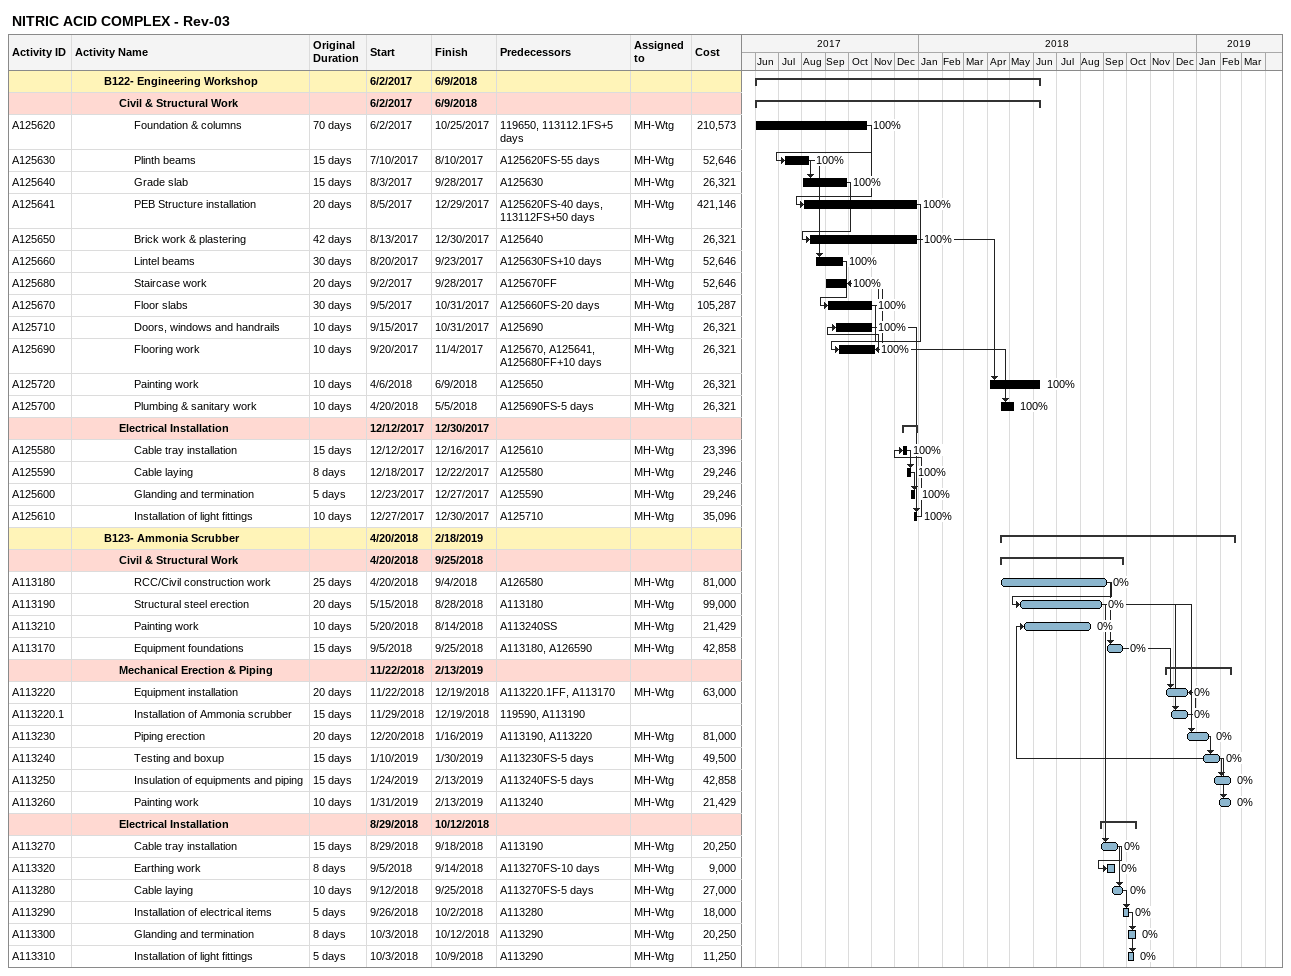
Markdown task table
NITRIC ACID COMPLEX - Rev-03

| ID | Level | Task | Original duration | Start | Finish | Predecessors | Resources | % complete | Cost |
|---|---|---|---|---|---|---|---|---|---|
|  | 3 | **B122- Engineering Workshop** |  | 2017-06-02 | 2018-06-09 |  |  |  |  |
|  | 4 | **Civil & Structural Work** |  | 2017-06-02 | 2018-06-09 |  |  |  |  |
| A125620 | 5 | Foundation & columns | 70d | 2017-06-02 | 2017-10-25 | 119650, 113112.1FS+5d | MH-Wtg | 100 | 210573 |
| A125630 | 5 | Plinth beams | 15d | 2017-07-10 | 2017-08-10 | A125620FS-55d | MH-Wtg | 100 | 52646 |
| A125640 | 5 | Grade slab | 15d | 2017-08-03 | 2017-09-28 | A125630 | MH-Wtg | 100 | 26321 |
| A125641 | 5 | PEB Structure installation | 20d | 2017-08-05 | 2017-12-29 | A125620FS-40d, 113112FS+50d | MH-Wtg | 100 | 421146 |
| A125650 | 5 | Brick work & plastering | 42d | 2017-08-13 | 2017-12-30 | A125640 | MH-Wtg | 100 | 26321 |
| A125660 | 5 | Lintel beams | 30d | 2017-08-20 | 2017-09-23 | A125630FS+10d | MH-Wtg | 100 | 52646 |
| A125680 | 5 | Staircase work | 20d | 2017-09-02 | 2017-09-28 | A125670FF | MH-Wtg | 100 | 52646 |
| A125670 | 5 | Floor slabs | 30d | 2017-09-05 | 2017-10-31 | A125660FS-20d | MH-Wtg | 100 | 105287 |
| A125710 | 5 | Doors, windows and handrails | 10d | 2017-09-15 | 2017-10-31 | A125690 | MH-Wtg | 100 | 26321 |
| A125690 | 5 | Flooring work | 10d | 2017-09-20 | 2017-11-04 | A125670, A125641, A125680FF+10d | MH-Wtg | 100 | 26321 |
| A125720 | 5 | Painting work | 10d | 2018-04-06 | 2018-06-09 | A125650 | MH-Wtg | 100 | 26321 |
| A125700 | 5 | Plumbing & sanitary work | 10d | 2018-04-20 | 2018-05-05 | A125690FS-5d | MH-Wtg | 100 | 26321 |
|  | 4 | **Electrical Installation** |  | 2017-12-12 | 2017-12-30 |  |  |  |  |
| A125580 | 5 | Cable tray installation | 15d | 2017-12-12 | 2017-12-16 | A125610 | MH-Wtg | 100 | 23396 |
| A125590 | 5 | Cable laying | 8d | 2017-12-18 | 2017-12-22 | A125580 | MH-Wtg | 100 | 29246 |
| A125600 | 5 | Glanding and termination | 5d | 2017-12-23 | 2017-12-27 | A125590 | MH-Wtg | 100 | 29246 |
| A125610 | 5 | Installation of light fittings | 10d | 2017-12-27 | 2017-12-30 | A125710 | MH-Wtg | 100 | 35096 |
|  | 3 | **B123- Ammonia Scrubber** |  | 2018-04-20 | 2019-02-18 |  |  |  |  |
|  | 4 | **Civil & Structural Work** |  | 2018-04-20 | 2018-09-25 |  |  |  |  |
| A113180 | 5 | RCC/Civil construction work | 25d | 2018-04-20 | 2018-09-04 | A126580 | MH-Wtg | 0 | 81000 |
| A113190 | 5 | Structural steel erection | 20d | 2018-05-15 | 2018-08-28 | A113180 | MH-Wtg | 0 | 99000 |
| A113210 | 5 | Painting work | 10d | 2018-05-20 | 2018-08-14 | A113240SS | MH-Wtg | 0 | 21429 |
| A113170 | 5 | Equipment foundations | 15d | 2018-09-05 | 2018-09-25 | A113180, A126590 | MH-Wtg | 0 | 42858 |
|  | 4 | **Mechanical Erection & Piping** |  | 2018-11-22 | 2019-02-13 |  |  |  |  |
| A113220 | 5 | Equipment installation | 20d | 2018-11-22 | 2018-12-19 | A113220.1FF, A113170 | MH-Wtg | 0 | 63000 |
| A113220.1 | 5 | Installation of Ammonia scrubber | 15d | 2018-11-29 | 2018-12-19 | 119590, A113190 |  | 0 |  |
| A113230 | 5 | Piping erection | 20d | 2018-12-20 | 2019-01-16 | A113190, A113220 | MH-Wtg | 0 | 81000 |
| A113240 | 5 | Testing and boxup | 15d | 2019-01-10 | 2019-01-30 | A113230FS-5d | MH-Wtg | 0 | 49500 |
| A113250 | 5 | Insulation of equipments and piping | 15d | 2019-01-24 | 2019-02-13 | A113240FS-5d | MH-Wtg | 0 | 42858 |
| A113260 | 5 | Painting work | 10d | 2019-01-31 | 2019-02-13 | A113240 | MH-Wtg | 0 | 21429 |
|  | 4 | **Electrical Installation** |  | 2018-08-29 | 2018-10-12 |  |  |  |  |
| A113270 | 5 | Cable tray installation | 15d | 2018-08-29 | 2018-09-18 | A113190 | MH-Wtg | 0 | 20250 |
| A113320 | 5 | Earthing work | 8d | 2018-09-05 | 2018-09-14 | A113270FS-10d | MH-Wtg | 0 | 9000 |
| A113280 | 5 | Cable laying | 10d | 2018-09-12 | 2018-09-25 | A113270FS-5d | MH-Wtg | 0 | 27000 |
| A113290 | 5 | Installation of electrical items | 5d | 2018-09-26 | 2018-10-02 | A113280 | MH-Wtg | 0 | 18000 |
| A113300 | 5 | Glanding and termination | 8d | 2018-10-03 | 2018-10-12 | A113290 | MH-Wtg | 0 | 20250 |
| A113310 | 5 | Installation of light fittings | 5d | 2018-10-03 | 2018-10-09 | A113290 | MH-Wtg | 0 | 11250 |
